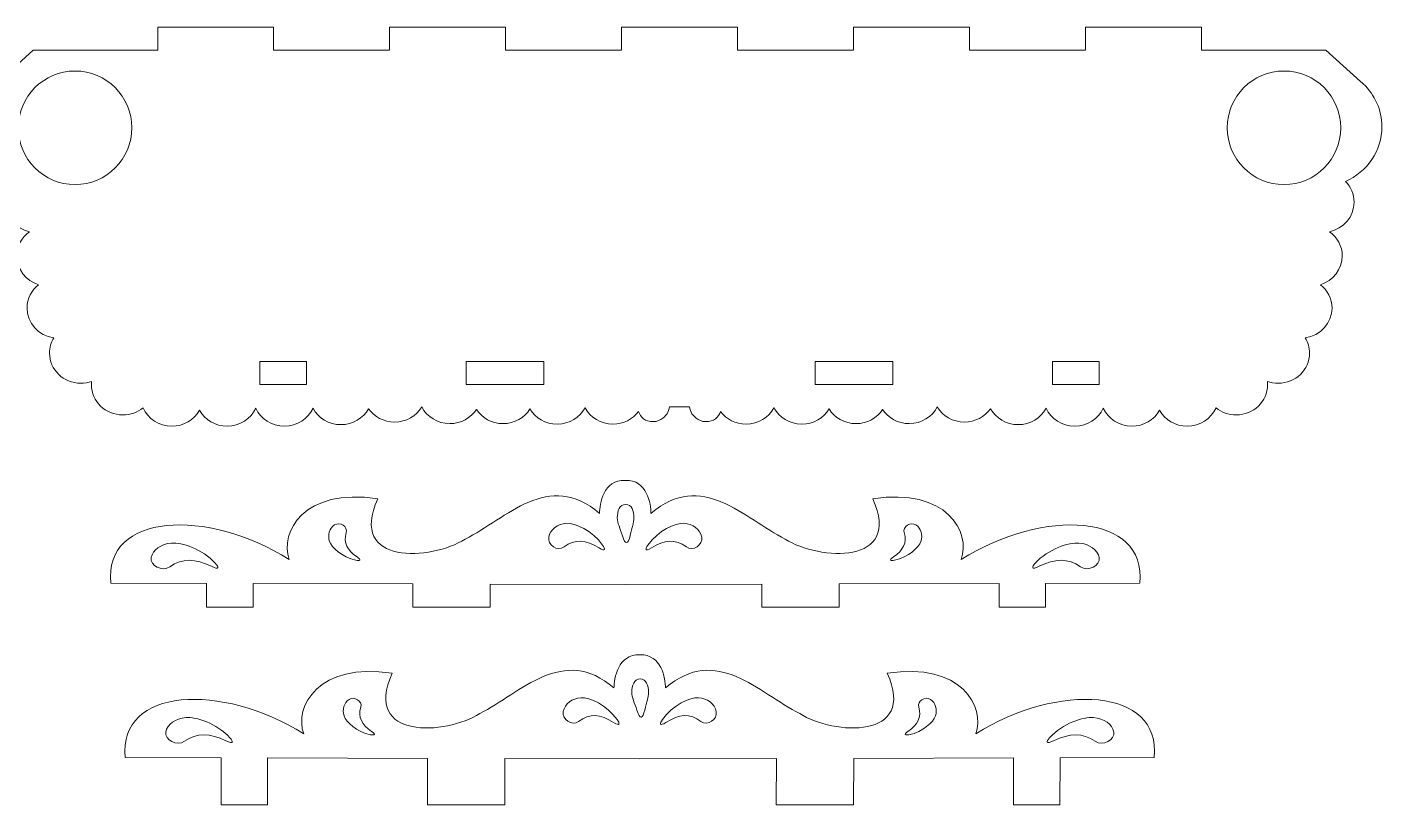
# Model space of a CAD drawing. Header units: centimetres. Extents: x -23.7 to 23.1, y -16.5 to 16.8.
# Drawn here: x -2.67 to 14.85, y -10.37 to -0.31 of the extents above; entities that cross this region are included whole.
import ezdxf

# ---------------------------------------------------------------- set-up
doc = ezdxf.new("R2010")
doc.units = ezdxf.units.CM
doc.header["$MEASUREMENT"] = 0
doc.layers.add('layer 1', color=7, linetype='Continuous')

msp = doc.modelspace()

# ---------------------------------------------------------------- linework, layer by layer
at = {"layer": 'layer 1', "color": 250, "lineweight": 9}
for points, knots in [([(14.57761, -1.0085), (14.58851, -1.01773), (14.59912, -1.02728), (14.60948, -1.03707), (14.60948, -1.03707), (14.60948, -1.03707), (14.61078, -1.03824), (14.61078, -1.03824), (14.61078, -1.03824), (14.61078, -1.03824), (14.6107, -1.03824), (14.6107, -1.03824), (14.6107, -1.03824), (14.75981, -1.17963), (14.8523, -1.37616), (14.8523, -1.59353), (14.8523, -1.59353), (14.8523, -1.90777), (14.65907, -2.17855), (14.38074, -2.30196), (14.38074, -2.30196), (14.45029, -2.37196), (14.49303, -2.46684), (14.49303, -2.57133), (14.49303, -2.57133), (14.49303, -2.75781), (14.35696, -2.91367), (14.17515, -2.95207), (14.17515, -2.95207), (14.27472, -3.02309), (14.33927, -3.137), (14.33927, -3.26543), (14.33927, -3.26543), (14.33927, -3.43963), (14.22053, -3.58712), (14.05668, -3.63709), (14.05668, -3.63709), (14.14836, -3.70856), (14.20698, -3.81774), (14.20698, -3.94012), (14.20698, -3.94012), (14.20698, -4.13615), (14.05662, -4.29836), (13.86083, -4.32583), (13.86083, -4.32583), (13.89585, -4.38351), (13.91594, -4.45059), (13.91594, -4.52221), (13.91594, -4.52221), (13.91594, -4.73751), (13.73457, -4.91204), (13.51083, -4.91204), (13.51083, -4.91204), (13.46166, -4.91204), (13.41454, -4.90361), (13.37094, -4.88817), (13.37094, -4.88817), (13.37264, -4.90265), (13.37354, -4.91738), (13.37354, -4.93231), (13.37354, -4.93231), (13.37354, -5.14761), (13.19217, -5.32214), (12.96843, -5.32214), (12.96843, -5.32214), (12.8686, -5.32214), (12.77722, -5.28736), (12.70661, -5.22976), (12.70661, -5.22976), (12.64506, -5.36957), (12.50116, -5.46766), (12.33343, -5.46766), (12.33343, -5.46766), (12.17887, -5.46766), (12.04453, -5.38436), (11.97624, -5.26188), (11.97624, -5.26188), (11.90795, -5.38436), (11.77361, -5.46766), (11.61905, -5.46766), (11.61905, -5.46766), (11.45377, -5.46766), (11.31163, -5.37241), (11.24863, -5.23584), (11.24863, -5.23584), (11.18563, -5.37241), (11.04349, -5.46766), (10.87821, -5.46766), (10.87821, -5.46766), (10.71296, -5.46766), (10.57084, -5.37243), (10.50782, -5.23591), (10.50782, -5.23591), (10.44063, -5.36173), (10.30441, -5.44782), (10.14728, -5.44782), (10.14728, -5.44782), (9.99243, -5.44782), (9.8579, -5.36421), (9.78972, -5.24136), (9.78972, -5.24136), (9.71706, -5.3459), (9.59327, -5.41475), (9.45276, -5.41475), (9.45276, -5.41475), (9.30225, -5.41475), (9.17091, -5.33577), (9.10106, -5.21852), (9.10106, -5.21852), (9.03466, -5.34659), (8.89721, -5.43456), (8.73837, -5.43456), (8.73837, -5.43456), (8.59323, -5.43456), (8.46594, -5.36111), (8.39441, -5.25073), (8.39441, -5.25073), (8.32288, -5.36111), (8.19559, -5.43456), (8.05045, -5.43456), (8.05045, -5.43456), (7.90214, -5.43456), (7.77246, -5.35785), (7.70187, -5.24343), (7.70187, -5.24343), (7.63225, -5.3615), (7.50046, -5.44117), (7.3493, -5.44117), (7.3493, -5.44117), (7.19221, -5.44117), (7.056, -5.35513), (6.9888, -5.22935), (6.9888, -5.22935), (6.9216, -5.35513), (6.7854, -5.44117), (6.62831, -5.44117), (6.62831, -5.44117), (6.49249, -5.44117), (6.37229, -5.37685), (6.29879, -5.27814), (6.29879, -5.27814), (6.2713, -5.3544), (6.21159, -5.40915), (6.10738, -5.40915), (6.10738, -5.40915), (6.00317, -5.40915), (5.94234, -5.32731), (5.92837, -5.30696), (5.92837, -5.30696), (5.91503, -5.28753), (5.90069, -5.23852), (5.89849, -5.21832), (5.89849, -5.21832), (5.89849, -5.21832), (5.76762, -5.21832), (5.76762, -5.21832), (5.76762, -5.21832), (5.76762, -5.21832), (5.63675, -5.21832), (5.63675, -5.21832), (5.63675, -5.21832), (5.63455, -5.23852), (5.62021, -5.28753), (5.60687, -5.30696), (5.60687, -5.30696), (5.5929, -5.32731), (5.53207, -5.40915), (5.42786, -5.40915), (5.42786, -5.40915), (5.32365, -5.40915), (5.26394, -5.3544), (5.23645, -5.27814), (5.23645, -5.27814), (5.16295, -5.37685), (5.04275, -5.44117), (4.90693, -5.44117), (4.90693, -5.44117), (4.74984, -5.44117), (4.61364, -5.35513), (4.54644, -5.22935), (4.54644, -5.22935), (4.47924, -5.35513), (4.34303, -5.44117), (4.18594, -5.44117), (4.18594, -5.44117), (4.03478, -5.44117), (3.90299, -5.3615), (3.83337, -5.24343), (3.83337, -5.24343), (3.76278, -5.35785), (3.6331, -5.43456), (3.48479, -5.43456), (3.48479, -5.43456), (3.33965, -5.43456), (3.21236, -5.36111), (3.14083, -5.25073), (3.14083, -5.25073), (3.0693, -5.36111), (2.94201, -5.43456), (2.79687, -5.43456), (2.79687, -5.43456), (2.63803, -5.43456), (2.50058, -5.34659), (2.43418, -5.21852), (2.43418, -5.21852), (2.36433, -5.33577), (2.23299, -5.41475), (2.08248, -5.41475), (2.08248, -5.41475), (1.94197, -5.41475), (1.81818, -5.3459), (1.74552, -5.24136), (1.74552, -5.24136), (1.67734, -5.36421), (1.54281, -5.44782), (1.38796, -5.44782), (1.38796, -5.44782), (1.23083, -5.44782), (1.09461, -5.36173), (1.02742, -5.23591), (1.02742, -5.23591), (0.9644, -5.37243), (0.82228, -5.46766), (0.65703, -5.46766), (0.65703, -5.46766), (0.49175, -5.46766), (0.34961, -5.37241), (0.28661, -5.23584), (0.28661, -5.23584), (0.22361, -5.37241), (0.08147, -5.46766), (-0.08381, -5.46766), (-0.08381, -5.46766), (-0.23837, -5.46766), (-0.37271, -5.38436), (-0.441, -5.26188), (-0.441, -5.26188), (-0.50929, -5.38436), (-0.64363, -5.46766), (-0.79819, -5.46766), (-0.79819, -5.46766), (-0.96592, -5.46766), (-1.10982, -5.36957), (-1.17137, -5.22976), (-1.17137, -5.22976), (-1.24198, -5.28736), (-1.33336, -5.32214), (-1.43319, -5.32214), (-1.43319, -5.32214), (-1.65693, -5.32214), (-1.8383, -5.14761), (-1.8383, -4.93231), (-1.8383, -4.93231), (-1.8383, -4.91738), (-1.8374, -4.90265), (-1.8357, -4.88817), (-1.8357, -4.88817), (-1.8793, -4.90361), (-1.92642, -4.91204), (-1.97559, -4.91204), (-1.97559, -4.91204), (-2.19933, -4.91204), (-2.3807, -4.73751), (-2.3807, -4.52221), (-2.3807, -4.52221), (-2.3807, -4.45059), (-2.36061, -4.38351), (-2.32559, -4.32583), (-2.32559, -4.32583), (-2.52138, -4.29836), (-2.67174, -4.13615), (-2.67174, -3.94012), (-2.67174, -3.94012), (-2.67174, -3.81774), (-2.61312, -3.70856), (-2.52144, -3.63709), (-2.52144, -3.63709), (-2.68529, -3.58712), (-2.80403, -3.43963), (-2.80403, -3.26543), (-2.80403, -3.26543), (-2.80403, -3.137), (-2.73948, -3.02309), (-2.63991, -2.95207), (-2.63991, -2.95207), (-2.82172, -2.91367), (-2.95779, -2.75781), (-2.95779, -2.57133), (-2.95779, -2.57133), (-2.95779, -2.46684), (-2.91505, -2.37196), (-2.8455, -2.30196), (-2.8455, -2.30196), (-3.12383, -2.17855), (-3.31706, -1.90777), (-3.31706, -1.59353), (-3.31706, -1.59353), (-3.31706, -1.37616), (-3.22457, -1.17963), (-3.07546, -1.03824), (-3.07546, -1.03824), (-3.07546, -1.03824), (-3.07554, -1.03824), (-3.07554, -1.03824), (-3.07554, -1.03824), (-3.07554, -1.03824), (-3.07424, -1.03707), (-3.07424, -1.03707), (-3.07424, -1.03707), (-3.06388, -1.02728), (-3.05327, -1.01773), (-3.04237, -1.0085), (-3.04237, -1.0085), (-3.04237, -1.0085), (-2.59166, -0.60433), (-2.59166, -0.60433), (-2.59166, -0.60433), (-2.59166, -0.60433), (-0.98178, -0.60436), (-0.98178, -0.60436), (-0.98178, -0.60436), (-0.98178, -0.60436), (-0.98178, -0.30512), (-0.98178, -0.30512), (-0.98178, -0.30512), (-0.98178, -0.30512), (0.51822, -0.30512), (0.51822, -0.30512), (0.51822, -0.30512), (0.51822, -0.30512), (0.51822, -0.6044), (0.51822, -0.6044), (0.51822, -0.6044), (0.51822, -0.6044), (2.01822, -0.60443), (2.01822, -0.60443), (2.01822, -0.60443), (2.01822, -0.60443), (2.01822, -0.30512), (2.01822, -0.30512), (2.01822, -0.30512), (2.01822, -0.30512), (3.51822, -0.30512), (3.51822, -0.30512), (3.51822, -0.30512), (3.51822, -0.30512), (3.51822, -0.60446), (3.51822, -0.60446), (3.51822, -0.60446), (3.51822, -0.60446), (5.01822, -0.60449), (5.01822, -0.60449), (5.01822, -0.60449), (5.01822, -0.60449), (5.01822, -0.30512), (5.01822, -0.30512), (5.01822, -0.30512), (5.01822, -0.30512), (6.51822, -0.30512), (6.51822, -0.30512), (6.51822, -0.30512), (6.51822, -0.30512), (6.51822, -0.60449), (6.51822, -0.60449), (6.51822, -0.60449), (6.51822, -0.60449), (8.01822, -0.60446), (8.01822, -0.60446), (8.01822, -0.60446), (8.01822, -0.60446), (8.01822, -0.30512), (8.01822, -0.30512), (8.01822, -0.30512), (8.01822, -0.30512), (9.51822, -0.30512), (9.51822, -0.30512), (9.51822, -0.30512), (9.51822, -0.30512), (9.51822, -0.60443), (9.51822, -0.60443), (9.51822, -0.60443), (9.51822, -0.60443), (11.01822, -0.6044), (11.01822, -0.6044), (11.01822, -0.6044), (11.01822, -0.6044), (11.01822, -0.30512), (11.01822, -0.30512), (11.01822, -0.30512), (11.01822, -0.30512), (12.51822, -0.30512), (12.51822, -0.30512), (12.51822, -0.30512), (12.51822, -0.30512), (12.51822, -0.60436), (12.51822, -0.60436), (12.51822, -0.60436), (12.51822, -0.60436), (14.1269, -0.60433), (14.1269, -0.60433), (14.1269, -0.60433), (14.1269, -0.60433), (14.57761, -1.0085), (14.57761, -1.0085)], [0, 0, 0, 0, 0.00980392, 0.00980392, 0.00980392, 0.00980392, 0.01960784, 0.01960784, 0.01960784, 0.01960784, 0.02941176, 0.02941176, 0.02941176, 0.02941176, 0.03921569, 0.03921569, 0.03921569, 0.03921569, 0.04901961, 0.04901961, 0.04901961, 0.04901961, 0.05882353, 0.05882353, 0.05882353, 0.05882353, 0.06862745, 0.06862745, 0.06862745, 0.06862745, 0.07843137, 0.07843137, 0.07843137, 0.07843137, 0.08823529, 0.08823529, 0.08823529, 0.08823529, 0.09803922, 0.09803922, 0.09803922, 0.09803922, 0.10784314, 0.10784314, 0.10784314, 0.10784314, 0.11764706, 0.11764706, 0.11764706, 0.11764706, 0.12745098, 0.12745098, 0.12745098, 0.12745098, 0.1372549, 0.1372549, 0.1372549, 0.1372549, 0.14705882, 0.14705882, 0.14705882, 0.14705882, 0.15686275, 0.15686275, 0.15686275, 0.15686275, 0.16666667, 0.16666667, 0.16666667, 0.16666667, 0.17647059, 0.17647059, 0.17647059, 0.17647059, 0.18627451, 0.18627451, 0.18627451, 0.18627451, 0.19607843, 0.19607843, 0.19607843, 0.19607843, 0.20588235, 0.20588235, 0.20588235, 0.20588235, 0.21568627, 0.21568627, 0.21568627, 0.21568627, 0.2254902, 0.2254902, 0.2254902, 0.2254902, 0.23529412, 0.23529412, 0.23529412, 0.23529412, 0.24509804, 0.24509804, 0.24509804, 0.24509804, 0.25490196, 0.25490196, 0.25490196, 0.25490196, 0.26470588, 0.26470588, 0.26470588, 0.26470588, 0.2745098, 0.2745098, 0.2745098, 0.2745098, 0.28431373, 0.28431373, 0.28431373, 0.28431373, 0.29411765, 0.29411765, 0.29411765, 0.29411765, 0.30392157, 0.30392157, 0.30392157, 0.30392157, 0.31372549, 0.31372549, 0.31372549, 0.31372549, 0.32352941, 0.32352941, 0.32352941, 0.32352941, 0.33333333, 0.33333333, 0.33333333, 0.33333333, 0.34313725, 0.34313725, 0.34313725, 0.34313725, 0.35294118, 0.35294118, 0.35294118, 0.35294118, 0.3627451, 0.3627451, 0.3627451, 0.3627451, 0.37254902, 0.37254902, 0.37254902, 0.37254902, 0.38235294, 0.38235294, 0.38235294, 0.38235294, 0.39215686, 0.39215686, 0.39215686, 0.39215686, 0.40196078, 0.40196078, 0.40196078, 0.40196078, 0.41176471, 0.41176471, 0.41176471, 0.41176471, 0.42156863, 0.42156863, 0.42156863, 0.42156863, 0.43137255, 0.43137255, 0.43137255, 0.43137255, 0.44117647, 0.44117647, 0.44117647, 0.44117647, 0.45098039, 0.45098039, 0.45098039, 0.45098039, 0.46078431, 0.46078431, 0.46078431, 0.46078431, 0.47058824, 0.47058824, 0.47058824, 0.47058824, 0.48039216, 0.48039216, 0.48039216, 0.48039216, 0.49019608, 0.49019608, 0.49019608, 0.49019608, 0.5, 0.5, 0.5, 0.5, 0.50980392, 0.50980392, 0.50980392, 0.50980392, 0.51960784, 0.51960784, 0.51960784, 0.51960784, 0.52941176, 0.52941176, 0.52941176, 0.52941176, 0.53921569, 0.53921569, 0.53921569, 0.53921569, 0.54901961, 0.54901961, 0.54901961, 0.54901961, 0.55882353, 0.55882353, 0.55882353, 0.55882353, 0.56862745, 0.56862745, 0.56862745, 0.56862745, 0.57843137, 0.57843137, 0.57843137, 0.57843137, 0.58823529, 0.58823529, 0.58823529, 0.58823529, 0.59803922, 0.59803922, 0.59803922, 0.59803922, 0.60784314, 0.60784314, 0.60784314, 0.60784314, 0.61764706, 0.61764706, 0.61764706, 0.61764706, 0.62745098, 0.62745098, 0.62745098, 0.62745098, 0.6372549, 0.6372549, 0.6372549, 0.6372549, 0.64705882, 0.64705882, 0.64705882, 0.64705882, 0.65686275, 0.65686275, 0.65686275, 0.65686275, 0.66666667, 0.66666667, 0.66666667, 0.66666667, 0.67647059, 0.67647059, 0.67647059, 0.67647059, 0.68627451, 0.68627451, 0.68627451, 0.68627451, 0.69607843, 0.69607843, 0.69607843, 0.69607843, 0.70588235, 0.70588235, 0.70588235, 0.70588235, 0.71568627, 0.71568627, 0.71568627, 0.71568627, 0.7254902, 0.7254902, 0.7254902, 0.7254902, 0.73529412, 0.73529412, 0.73529412, 0.73529412, 0.74509804, 0.74509804, 0.74509804, 0.74509804, 0.75490196, 0.75490196, 0.75490196, 0.75490196, 0.76470588, 0.76470588, 0.76470588, 0.76470588, 0.7745098, 0.7745098, 0.7745098, 0.7745098, 0.78431373, 0.78431373, 0.78431373, 0.78431373, 0.79411765, 0.79411765, 0.79411765, 0.79411765, 0.80392157, 0.80392157, 0.80392157, 0.80392157, 0.81372549, 0.81372549, 0.81372549, 0.81372549, 0.82352941, 0.82352941, 0.82352941, 0.82352941, 0.83333333, 0.83333333, 0.83333333, 0.83333333, 0.84313725, 0.84313725, 0.84313725, 0.84313725, 0.85294118, 0.85294118, 0.85294118, 0.85294118, 0.8627451, 0.8627451, 0.8627451, 0.8627451, 0.87254902, 0.87254902, 0.87254902, 0.87254902, 0.88235294, 0.88235294, 0.88235294, 0.88235294, 0.89215686, 0.89215686, 0.89215686, 0.89215686, 0.90196078, 0.90196078, 0.90196078, 0.90196078, 0.91176471, 0.91176471, 0.91176471, 0.91176471, 0.92156863, 0.92156863, 0.92156863, 0.92156863, 0.93137255, 0.93137255, 0.93137255, 0.93137255, 0.94117647, 0.94117647, 0.94117647, 0.94117647, 0.95098039, 0.95098039, 0.95098039, 0.95098039, 0.96078431, 0.96078431, 0.96078431, 0.96078431, 0.97058824, 0.97058824, 0.97058824, 0.97058824, 0.98039216, 0.98039216, 0.98039216, 0.98039216, 1, 1, 1, 1]), ([(-2.0502, -0.87341), (-1.64465, -0.87341), (-1.3159, -1.20218), (-1.3159, -1.60773), (-1.3159, -1.60773), (-1.3159, -2.01328), (-1.64465, -2.34204), (-2.0502, -2.34204), (-2.0502, -2.34204), (-2.45574, -2.34204), (-2.7845, -2.01328), (-2.7845, -1.60773), (-2.7845, -1.60773), (-2.7845, -1.20218), (-2.45574, -0.87341), (-2.0502, -0.87341)], [0, 0, 0, 0, 0.2, 0.2, 0.2, 0.2, 0.4, 0.4, 0.4, 0.4, 0.6, 0.6, 0.6, 0.6, 1, 1, 1, 1]), ([(13.58544, -0.87341), (13.17989, -0.87341), (12.85114, -1.20218), (12.85114, -1.60773), (12.85114, -1.60773), (12.85114, -2.01328), (13.17989, -2.34204), (13.58544, -2.34204), (13.58544, -2.34204), (13.99098, -2.34204), (14.31974, -2.01328), (14.31974, -1.60773), (14.31974, -1.60773), (14.31974, -1.20218), (13.99098, -0.87341), (13.58544, -0.87341)], [0, 0, 0, 0, 0.2, 0.2, 0.2, 0.2, 0.4, 0.4, 0.4, 0.4, 0.6, 0.6, 0.6, 0.6, 1, 1, 1, 1]), ([(0.94444, -4.63056), (0.94444, -4.63056), (0.34044, -4.63056), (0.34044, -4.63056), (0.34044, -4.63056), (0.34044, -4.63056), (0.34044, -4.93055), (0.34044, -4.93055), (0.34044, -4.93055), (0.34044, -4.93055), (0.94444, -4.93055), (0.94444, -4.93055), (0.94444, -4.93055), (0.94444, -4.93055), (0.94444, -4.63056), (0.94444, -4.63056)], [0, 0, 0, 0, 0.2, 0.2, 0.2, 0.2, 0.4, 0.4, 0.4, 0.4, 0.6, 0.6, 0.6, 0.6, 1, 1, 1, 1]), ([(3.00956, -4.63061), (3.00956, -4.63061), (4.01356, -4.63061), (4.01356, -4.63061), (4.01356, -4.63061), (4.01356, -4.63061), (4.01356, -4.93061), (4.01356, -4.93061), (4.01356, -4.93061), (4.01356, -4.93061), (3.00956, -4.93061), (3.00956, -4.93061), (3.00956, -4.93061), (3.00956, -4.93061), (3.00956, -4.63061), (3.00956, -4.63061)], [0, 0, 0, 0, 0.2, 0.2, 0.2, 0.2, 0.4, 0.4, 0.4, 0.4, 0.6, 0.6, 0.6, 0.6, 1, 1, 1, 1]), ([(8.52568, -4.63061), (8.52568, -4.63061), (7.52168, -4.63061), (7.52168, -4.63061), (7.52168, -4.63061), (7.52168, -4.63061), (7.52168, -4.93061), (7.52168, -4.93061), (7.52168, -4.93061), (7.52168, -4.93061), (8.52568, -4.93061), (8.52568, -4.93061), (8.52568, -4.93061), (8.52568, -4.93061), (8.52568, -4.63061), (8.52568, -4.63061)], [0, 0, 0, 0, 0.2, 0.2, 0.2, 0.2, 0.4, 0.4, 0.4, 0.4, 0.6, 0.6, 0.6, 0.6, 1, 1, 1, 1]), ([(10.5908, -4.63056), (10.5908, -4.63056), (11.1948, -4.63056), (11.1948, -4.63056), (11.1948, -4.63056), (11.1948, -4.63056), (11.1948, -4.93055), (11.1948, -4.93055), (11.1948, -4.93055), (11.1948, -4.93055), (10.5908, -4.93055), (10.5908, -4.93055), (10.5908, -4.93055), (10.5908, -4.93055), (10.5908, -4.63056), (10.5908, -4.63056)], [0, 0, 0, 0, 0.2, 0.2, 0.2, 0.2, 0.4, 0.4, 0.4, 0.4, 0.6, 0.6, 0.6, 0.6, 1, 1, 1, 1]), ([(-1.58905, -7.49823), (-1.67848, -6.5857), (-0.34264, -6.52414), (0.71988, -7.19195), (0.71988, -7.19195), (0.59221, -6.84157), (0.90446, -6.25987), (1.86471, -6.40654), (1.86471, -6.40654), (1.47237, -7.2741), (2.56126, -7.20583), (2.99523, -6.92942), (2.99523, -6.92942), (3.52731, -6.65896), (4.07637, -6.03278), (4.73232, -6.59661), (4.73232, -6.59661), (4.73408, -6.47496), (4.78103, -6.15807), (5.06552, -6.16876), (5.06552, -6.16876), (5.06552, -6.16876), (5.06553, -6.1688), (5.06553, -6.1688), (5.06553, -6.1688), (5.35, -6.15811), (5.39695, -6.47499), (5.39871, -6.59664), (5.39871, -6.59664), (6.05466, -6.03281), (6.60372, -6.65898), (7.1358, -6.92945), (7.1358, -6.92945), (7.56977, -7.20585), (8.65866, -7.27412), (8.26632, -6.40658), (8.26632, -6.40658), (9.22657, -6.25991), (9.53882, -6.8416), (9.41115, -7.19198), (9.41115, -7.19198), (10.47368, -6.52418), (11.80951, -6.58574), (11.72009, -7.49827), (11.72009, -7.49827), (11.72009, -7.49827), (10.50164, -7.50113), (10.50164, -7.50113), (10.50164, -7.50113), (10.50164, -7.50113), (10.50164, -7.80972), (10.50164, -7.80972), (10.50164, -7.80972), (10.50164, -7.80972), (9.90164, -7.80972), (9.90164, -7.80972), (9.90164, -7.80972), (9.90164, -7.80972), (9.90164, -7.50255), (9.90164, -7.50255), (9.90164, -7.50255), (9.90164, -7.50255), (7.83252, -7.50741), (7.83252, -7.50741), (7.83252, -7.50741), (7.83252, -7.50741), (7.83252, -7.80979), (7.83252, -7.80979), (7.83252, -7.80979), (7.83252, -7.80979), (6.83252, -7.80979), (6.83252, -7.80979), (6.83252, -7.80979), (6.83252, -7.80979), (6.83252, -7.50977), (6.83252, -7.50977), (6.83252, -7.50977), (6.83252, -7.50977), (5.06503, -7.51395), (5.06503, -7.51395), (5.06503, -7.51395), (5.06503, -7.51395), (5.06503, -7.51393), (5.06503, -7.51393), (5.06503, -7.51393), (5.06503, -7.51393), (3.3204, -7.5098), (3.3204, -7.5098), (3.3204, -7.5098), (3.3204, -7.5098), (3.3204, -7.80979), (3.3204, -7.80979), (3.3204, -7.80979), (3.3204, -7.80979), (2.3204, -7.80979), (2.3204, -7.80979), (2.3204, -7.80979), (2.3204, -7.80979), (2.3204, -7.50744), (2.3204, -7.50744), (2.3204, -7.50744), (2.3204, -7.50744), (0.25128, -7.50254), (0.25128, -7.50254), (0.25128, -7.50254), (0.25128, -7.50254), (0.25128, -7.80972), (0.25128, -7.80972), (0.25128, -7.80972), (0.25128, -7.80972), (-0.34872, -7.80972), (-0.34872, -7.80972), (-0.34872, -7.80972), (-0.34872, -7.80972), (-0.34872, -7.50113), (-0.34872, -7.50113), (-0.34872, -7.50113), (-0.34872, -7.50113), (-1.58905, -7.49823), (-1.58905, -7.49823)], [0, 0, 0, 0, 0.03225806, 0.03225806, 0.03225806, 0.03225806, 0.06451613, 0.06451613, 0.06451613, 0.06451613, 0.09677419, 0.09677419, 0.09677419, 0.09677419, 0.12903226, 0.12903226, 0.12903226, 0.12903226, 0.16129032, 0.16129032, 0.16129032, 0.16129032, 0.19354839, 0.19354839, 0.19354839, 0.19354839, 0.22580645, 0.22580645, 0.22580645, 0.22580645, 0.25806452, 0.25806452, 0.25806452, 0.25806452, 0.29032258, 0.29032258, 0.29032258, 0.29032258, 0.32258065, 0.32258065, 0.32258065, 0.32258065, 0.35483871, 0.35483871, 0.35483871, 0.35483871, 0.38709677, 0.38709677, 0.38709677, 0.38709677, 0.41935484, 0.41935484, 0.41935484, 0.41935484, 0.4516129, 0.4516129, 0.4516129, 0.4516129, 0.48387097, 0.48387097, 0.48387097, 0.48387097, 0.51612903, 0.51612903, 0.51612903, 0.51612903, 0.5483871, 0.5483871, 0.5483871, 0.5483871, 0.58064516, 0.58064516, 0.58064516, 0.58064516, 0.61290323, 0.61290323, 0.61290323, 0.61290323, 0.64516129, 0.64516129, 0.64516129, 0.64516129, 0.67741935, 0.67741935, 0.67741935, 0.67741935, 0.70967742, 0.70967742, 0.70967742, 0.70967742, 0.74193548, 0.74193548, 0.74193548, 0.74193548, 0.77419355, 0.77419355, 0.77419355, 0.77419355, 0.80645161, 0.80645161, 0.80645161, 0.80645161, 0.83870968, 0.83870968, 0.83870968, 0.83870968, 0.87096774, 0.87096774, 0.87096774, 0.87096774, 0.90322581, 0.90322581, 0.90322581, 0.90322581, 0.93548387, 0.93548387, 0.93548387, 0.93548387, 1, 1, 1, 1]), ([(5.12977, -6.88271), (5.1564, -6.77067), (5.17841, -6.71981), (5.17841, -6.65325), (5.17841, -6.65325), (5.17841, -6.56674), (5.15152, -6.48023), (5.07084, -6.48023), (5.07084, -6.48023), (4.99017, -6.48023), (4.96328, -6.56674), (4.96328, -6.65325), (4.96328, -6.65325), (4.96328, -6.71879), (4.99917, -6.78979), (5.02888, -6.88606), (5.02888, -6.88606), (5.06707, -7.00981), (5.10255, -6.99725), (5.12977, -6.88271)], [0, 0, 0, 0, 0.16666667, 0.16666667, 0.16666667, 0.16666667, 0.33333333, 0.33333333, 0.33333333, 0.33333333, 0.5, 0.5, 0.5, 0.5, 0.66666667, 0.66666667, 0.66666667, 0.66666667, 1, 1, 1, 1]), ([(1.58323, -7.20176), (1.40307, -7.16493), (1.26871, -7.03712), (1.24196, -6.95856), (1.24196, -6.95856), (1.21394, -6.87636), (1.23866, -6.7883), (1.3065, -6.74464), (1.3065, -6.74464), (1.37434, -6.70099), (1.48072, -6.76616), (1.45702, -6.84502), (1.45702, -6.84502), (1.41741, -6.97682), (1.46969, -7.07177), (1.59695, -7.15864), (1.59695, -7.15864), (1.6616, -7.20277), (1.6288, -7.21108), (1.58323, -7.20176)], [0, 0, 0, 0, 0.16666667, 0.16666667, 0.16666667, 0.16666667, 0.33333333, 0.33333333, 0.33333333, 0.33333333, 0.5, 0.5, 0.5, 0.5, 0.66666667, 0.66666667, 0.66666667, 0.66666667, 1, 1, 1, 1]), ([(4.77337, -7.00666), (4.63832, -6.81378), (4.41504, -6.71791), (4.30572, -6.72421), (4.30572, -6.72421), (4.19131, -6.73079), (4.09611, -6.80176), (4.07669, -6.9019), (4.07669, -6.9019), (4.05728, -7.00202), (4.19005, -7.09515), (4.27454, -7.02976), (4.27454, -7.02976), (4.41572, -6.92047), (4.55784, -6.93615), (4.72756, -7.04331), (4.72756, -7.04331), (4.81377, -7.09774), (4.80752, -7.05544), (4.77337, -7.00666)], [0, 0, 0, 0, 0.16666667, 0.16666667, 0.16666667, 0.16666667, 0.33333333, 0.33333333, 0.33333333, 0.33333333, 0.5, 0.5, 0.5, 0.5, 0.66666667, 0.66666667, 0.66666667, 0.66666667, 1, 1, 1, 1]), ([(5.35766, -7.00666), (5.49271, -6.81378), (5.71599, -6.71791), (5.82531, -6.72421), (5.82531, -6.72421), (5.93972, -6.73079), (6.03492, -6.80176), (6.05434, -6.9019), (6.05434, -6.9019), (6.07375, -7.00202), (5.94098, -7.09515), (5.85649, -7.02976), (5.85649, -7.02976), (5.71531, -6.92047), (5.57319, -6.93615), (5.40347, -7.04331), (5.40347, -7.04331), (5.31726, -7.09774), (5.32351, -7.05544), (5.35766, -7.00666)], [0, 0, 0, 0, 0.16666667, 0.16666667, 0.16666667, 0.16666667, 0.33333333, 0.33333333, 0.33333333, 0.33333333, 0.5, 0.5, 0.5, 0.5, 0.66666667, 0.66666667, 0.66666667, 0.66666667, 1, 1, 1, 1]), ([(8.5478, -7.20176), (8.72796, -7.16493), (8.86232, -7.03712), (8.88907, -6.95856), (8.88907, -6.95856), (8.91709, -6.87636), (8.89237, -6.7883), (8.82453, -6.74464), (8.82453, -6.74464), (8.75669, -6.70099), (8.65031, -6.76616), (8.67401, -6.84502), (8.67401, -6.84502), (8.71362, -6.97682), (8.66134, -7.07177), (8.53408, -7.15864), (8.53408, -7.15864), (8.46943, -7.20277), (8.50223, -7.21108), (8.5478, -7.20176)], [0, 0, 0, 0, 0.16666667, 0.16666667, 0.16666667, 0.16666667, 0.33333333, 0.33333333, 0.33333333, 0.33333333, 0.5, 0.5, 0.5, 0.5, 0.66666667, 0.66666667, 0.66666667, 0.66666667, 1, 1, 1, 1]), ([(-0.2343, -7.24187), (-0.40435, -7.05507), (-0.67394, -6.96903), (-0.80319, -6.98009), (-0.80319, -6.98009), (-0.93846, -6.99165), (-1.04762, -7.06671), (-1.06546, -7.1676), (-1.06546, -7.1676), (-1.08329, -7.26847), (-0.92109, -7.35572), (-0.82434, -7.28671), (-0.82434, -7.28671), (-0.66266, -7.17136), (-0.4934, -7.18084), (-0.2867, -7.28049), (-0.2867, -7.28049), (-0.1817, -7.3311), (-0.19129, -7.28912), (-0.2343, -7.24187)], [0, 0, 0, 0, 0.16666667, 0.16666667, 0.16666667, 0.16666667, 0.33333333, 0.33333333, 0.33333333, 0.33333333, 0.5, 0.5, 0.5, 0.5, 0.66666667, 0.66666667, 0.66666667, 0.66666667, 1, 1, 1, 1]), ([(10.36533, -7.24187), (10.53538, -7.05507), (10.80497, -6.96903), (10.93423, -6.98009), (10.93423, -6.98009), (11.06949, -6.99165), (11.17866, -7.06671), (11.19649, -7.1676), (11.19649, -7.1676), (11.21432, -7.26847), (11.05212, -7.35572), (10.95537, -7.28671), (10.95537, -7.28671), (10.79369, -7.17136), (10.62444, -7.18084), (10.41773, -7.28049), (10.41773, -7.28049), (10.31273, -7.3311), (10.32232, -7.28912), (10.36533, -7.24187)], [0, 0, 0, 0, 0.16666667, 0.16666667, 0.16666667, 0.16666667, 0.33333333, 0.33333333, 0.33333333, 0.33333333, 0.5, 0.5, 0.5, 0.5, 0.66666667, 0.66666667, 0.66666667, 0.66666667, 1, 1, 1, 1]), ([(-1.40119, -9.75528), (-1.49062, -8.84275), (-0.15478, -8.78119), (0.90774, -9.449), (0.90774, -9.449), (0.78007, -9.09862), (1.09232, -8.51692), (2.05257, -8.66359), (2.05257, -8.66359), (1.66023, -9.53115), (2.74912, -9.46288), (3.18309, -9.18647), (3.18309, -9.18647), (3.71517, -8.91601), (4.26423, -8.28983), (4.92018, -8.85366), (4.92018, -8.85366), (4.92194, -8.73201), (4.96889, -8.41512), (5.25338, -8.42581), (5.25338, -8.42581), (5.25338, -8.42581), (5.25339, -8.42585), (5.25339, -8.42585), (5.25339, -8.42585), (5.53786, -8.41516), (5.58481, -8.73204), (5.58657, -8.85369), (5.58657, -8.85369), (6.24252, -8.28986), (6.79158, -8.91603), (7.32366, -9.1865), (7.32366, -9.1865), (7.75763, -9.4629), (8.84652, -9.53117), (8.45418, -8.66363), (8.45418, -8.66363), (9.41443, -8.51696), (9.72668, -9.09865), (9.59901, -9.44903), (9.59901, -9.44903), (10.66154, -8.78123), (11.99737, -8.84279), (11.90795, -9.75532), (11.90795, -9.75532), (11.90795, -9.75532), (10.6895, -9.75818), (10.6895, -9.75818), (10.6895, -9.75818), (10.6895, -9.75818), (10.68793, -10.36677), (10.68793, -10.36677), (10.68793, -10.36677), (10.68793, -10.36677), (10.08793, -10.36677), (10.08793, -10.36677), (10.08793, -10.36677), (10.08793, -10.36677), (10.0895, -9.7596), (10.0895, -9.7596), (10.0895, -9.7596), (10.0895, -9.7596), (8.02038, -9.76446), (8.02038, -9.76446), (8.02038, -9.76446), (8.02038, -9.76446), (8.01881, -10.36684), (8.01881, -10.36684), (8.01881, -10.36684), (8.01881, -10.36684), (7.01881, -10.36684), (7.01881, -10.36684), (7.01881, -10.36684), (7.01881, -10.36684), (7.02038, -9.76682), (7.02038, -9.76682), (7.02038, -9.76682), (7.02038, -9.76682), (5.25289, -9.771), (5.25289, -9.771), (5.25289, -9.771), (5.25289, -9.771), (5.25289, -9.77098), (5.25289, -9.77098), (5.25289, -9.77098), (5.25289, -9.77098), (3.50826, -9.76685), (3.50826, -9.76685), (3.50826, -9.76685), (3.50826, -9.76685), (3.50669, -10.36684), (3.50669, -10.36684), (3.50669, -10.36684), (3.50669, -10.36684), (2.50669, -10.36684), (2.50669, -10.36684), (2.50669, -10.36684), (2.50669, -10.36684), (2.50826, -9.76449), (2.50826, -9.76449), (2.50826, -9.76449), (2.50826, -9.76449), (0.43914, -9.75959), (0.43914, -9.75959), (0.43914, -9.75959), (0.43914, -9.75959), (0.43757, -10.36677), (0.43757, -10.36677), (0.43757, -10.36677), (0.43757, -10.36677), (-0.16243, -10.36677), (-0.16243, -10.36677), (-0.16243, -10.36677), (-0.16243, -10.36677), (-0.16086, -9.75818), (-0.16086, -9.75818), (-0.16086, -9.75818), (-0.16086, -9.75818), (-1.40119, -9.75528), (-1.40119, -9.75528)], [0, 0, 0, 0, 0.03225806, 0.03225806, 0.03225806, 0.03225806, 0.06451613, 0.06451613, 0.06451613, 0.06451613, 0.09677419, 0.09677419, 0.09677419, 0.09677419, 0.12903226, 0.12903226, 0.12903226, 0.12903226, 0.16129032, 0.16129032, 0.16129032, 0.16129032, 0.19354839, 0.19354839, 0.19354839, 0.19354839, 0.22580645, 0.22580645, 0.22580645, 0.22580645, 0.25806452, 0.25806452, 0.25806452, 0.25806452, 0.29032258, 0.29032258, 0.29032258, 0.29032258, 0.32258065, 0.32258065, 0.32258065, 0.32258065, 0.35483871, 0.35483871, 0.35483871, 0.35483871, 0.38709677, 0.38709677, 0.38709677, 0.38709677, 0.41935484, 0.41935484, 0.41935484, 0.41935484, 0.4516129, 0.4516129, 0.4516129, 0.4516129, 0.48387097, 0.48387097, 0.48387097, 0.48387097, 0.51612903, 0.51612903, 0.51612903, 0.51612903, 0.5483871, 0.5483871, 0.5483871, 0.5483871, 0.58064516, 0.58064516, 0.58064516, 0.58064516, 0.61290323, 0.61290323, 0.61290323, 0.61290323, 0.64516129, 0.64516129, 0.64516129, 0.64516129, 0.67741935, 0.67741935, 0.67741935, 0.67741935, 0.70967742, 0.70967742, 0.70967742, 0.70967742, 0.74193548, 0.74193548, 0.74193548, 0.74193548, 0.77419355, 0.77419355, 0.77419355, 0.77419355, 0.80645161, 0.80645161, 0.80645161, 0.80645161, 0.83870968, 0.83870968, 0.83870968, 0.83870968, 0.87096774, 0.87096774, 0.87096774, 0.87096774, 0.90322581, 0.90322581, 0.90322581, 0.90322581, 0.93548387, 0.93548387, 0.93548387, 0.93548387, 1, 1, 1, 1]), ([(5.31763, -9.13976), (5.34426, -9.02772), (5.36627, -8.97686), (5.36627, -8.9103), (5.36627, -8.9103), (5.36627, -8.82379), (5.33938, -8.73728), (5.2587, -8.73728), (5.2587, -8.73728), (5.17803, -8.73728), (5.15114, -8.82379), (5.15114, -8.9103), (5.15114, -8.9103), (5.15114, -8.97584), (5.18703, -9.04684), (5.21674, -9.14311), (5.21674, -9.14311), (5.25493, -9.26686), (5.29041, -9.2543), (5.31763, -9.13976)], [0, 0, 0, 0, 0.16666667, 0.16666667, 0.16666667, 0.16666667, 0.33333333, 0.33333333, 0.33333333, 0.33333333, 0.5, 0.5, 0.5, 0.5, 0.66666667, 0.66666667, 0.66666667, 0.66666667, 1, 1, 1, 1]), ([(1.77109, -9.45881), (1.59093, -9.42198), (1.45657, -9.29417), (1.42982, -9.21561), (1.42982, -9.21561), (1.4018, -9.13341), (1.42652, -9.04535), (1.49436, -9.00169), (1.49436, -9.00169), (1.5622, -8.95804), (1.66858, -9.02321), (1.64488, -9.10207), (1.64488, -9.10207), (1.60527, -9.23387), (1.65755, -9.32882), (1.78481, -9.41569), (1.78481, -9.41569), (1.84946, -9.45982), (1.81666, -9.46813), (1.77109, -9.45881)], [0, 0, 0, 0, 0.16666667, 0.16666667, 0.16666667, 0.16666667, 0.33333333, 0.33333333, 0.33333333, 0.33333333, 0.5, 0.5, 0.5, 0.5, 0.66666667, 0.66666667, 0.66666667, 0.66666667, 1, 1, 1, 1]), ([(4.96123, -9.26371), (4.82618, -9.07083), (4.6029, -8.97496), (4.49358, -8.98126), (4.49358, -8.98126), (4.37917, -8.98784), (4.28397, -9.05881), (4.26455, -9.15895), (4.26455, -9.15895), (4.24514, -9.25907), (4.37791, -9.3522), (4.4624, -9.28681), (4.4624, -9.28681), (4.60358, -9.17752), (4.7457, -9.1932), (4.91542, -9.30036), (4.91542, -9.30036), (5.00163, -9.35479), (4.99538, -9.31249), (4.96123, -9.26371)], [0, 0, 0, 0, 0.16666667, 0.16666667, 0.16666667, 0.16666667, 0.33333333, 0.33333333, 0.33333333, 0.33333333, 0.5, 0.5, 0.5, 0.5, 0.66666667, 0.66666667, 0.66666667, 0.66666667, 1, 1, 1, 1]), ([(5.54552, -9.26371), (5.68057, -9.07083), (5.90385, -8.97496), (6.01317, -8.98126), (6.01317, -8.98126), (6.12758, -8.98784), (6.22278, -9.05881), (6.2422, -9.15895), (6.2422, -9.15895), (6.26161, -9.25907), (6.12884, -9.3522), (6.04435, -9.28681), (6.04435, -9.28681), (5.90317, -9.17752), (5.76105, -9.1932), (5.59133, -9.30036), (5.59133, -9.30036), (5.50512, -9.35479), (5.51137, -9.31249), (5.54552, -9.26371)], [0, 0, 0, 0, 0.16666667, 0.16666667, 0.16666667, 0.16666667, 0.33333333, 0.33333333, 0.33333333, 0.33333333, 0.5, 0.5, 0.5, 0.5, 0.66666667, 0.66666667, 0.66666667, 0.66666667, 1, 1, 1, 1]), ([(8.73566, -9.45881), (8.91582, -9.42198), (9.05018, -9.29417), (9.07693, -9.21561), (9.07693, -9.21561), (9.10495, -9.13341), (9.08023, -9.04535), (9.01239, -9.00169), (9.01239, -9.00169), (8.94455, -8.95804), (8.83817, -9.02321), (8.86187, -9.10207), (8.86187, -9.10207), (8.90148, -9.23387), (8.8492, -9.32882), (8.72194, -9.41569), (8.72194, -9.41569), (8.65729, -9.45982), (8.69009, -9.46813), (8.73566, -9.45881)], [0, 0, 0, 0, 0.16666667, 0.16666667, 0.16666667, 0.16666667, 0.33333333, 0.33333333, 0.33333333, 0.33333333, 0.5, 0.5, 0.5, 0.5, 0.66666667, 0.66666667, 0.66666667, 0.66666667, 1, 1, 1, 1]), ([(-0.04644, -9.49892), (-0.21649, -9.31212), (-0.48608, -9.22608), (-0.61533, -9.23714), (-0.61533, -9.23714), (-0.7506, -9.2487), (-0.85976, -9.32376), (-0.8776, -9.42465), (-0.8776, -9.42465), (-0.89543, -9.52552), (-0.73323, -9.61277), (-0.63648, -9.54376), (-0.63648, -9.54376), (-0.4748, -9.42841), (-0.30554, -9.43789), (-0.09884, -9.53754), (-0.09884, -9.53754), (0.00616, -9.58815), (-0.00343, -9.54617), (-0.04644, -9.49892)], [0, 0, 0, 0, 0.16666667, 0.16666667, 0.16666667, 0.16666667, 0.33333333, 0.33333333, 0.33333333, 0.33333333, 0.5, 0.5, 0.5, 0.5, 0.66666667, 0.66666667, 0.66666667, 0.66666667, 1, 1, 1, 1]), ([(10.55319, -9.49892), (10.72324, -9.31212), (10.99283, -9.22608), (11.12209, -9.23714), (11.12209, -9.23714), (11.25735, -9.2487), (11.36652, -9.32376), (11.38435, -9.42465), (11.38435, -9.42465), (11.40218, -9.52552), (11.23998, -9.61277), (11.14323, -9.54376), (11.14323, -9.54376), (10.98155, -9.42841), (10.8123, -9.43789), (10.60559, -9.53754), (10.60559, -9.53754), (10.50059, -9.58815), (10.51018, -9.54617), (10.55319, -9.49892)], [0, 0, 0, 0, 0.16666667, 0.16666667, 0.16666667, 0.16666667, 0.33333333, 0.33333333, 0.33333333, 0.33333333, 0.5, 0.5, 0.5, 0.5, 0.66666667, 0.66666667, 0.66666667, 0.66666667, 1, 1, 1, 1])]:
    msp.add_open_spline(points, degree=3, knots=knots, dxfattribs=at)

doc.saveas('drawing.dxf')
